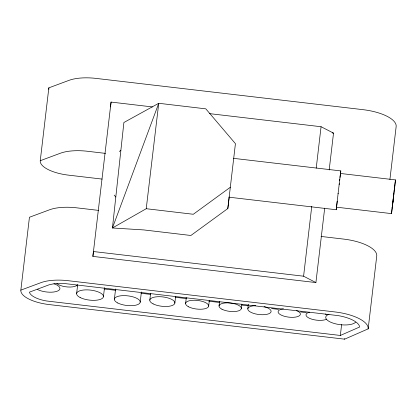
<?xml version="1.0" encoding="UTF-8"?>
<svg xmlns="http://www.w3.org/2000/svg" width="417" height="417" viewBox="0 0 417 417"><rect width="100%" height="100%" fill="white"/><g stroke="black" fill="none" stroke-linecap="round" stroke-linejoin="round"><path stroke-width="0.63" d="M229.048 197.194L336.243 209.746L338.14 193.295M393.075 200.541L391.521 213.619L336.545 207.181L337.217 201.223M233.598 158.356L340.798 170.907L340.481 173.753M391.521 213.619L393.247 198.711M340.298 175.01L340.496 173.472L395.472 179.909L393.747 194.817M92.887 256.398L93.439 251.534L303.592 276.2L315.909 282.57L92.887 256.398L111.063 102.076L152.413 106.934M110.505 106.94L111.063 102.076M227.823 208.542L235.428 143.657L205.81 108.847L158.747 103.291L123.891 122.504L112.439 227.99L143.813 229.929L190.877 235.485L227.823 208.542L229.194 196.98M394.352 189.615L394.795 185.711L394.664 186.717M303.592 276.2L311.76 206.316M316.222 168.14L321.064 126.726L209.277 113.606M392.923 201.474L392.199 207.817L392.772 203.11M321.038 236.444L343.676 239.092A34.747 12.958 6.7 0 1 376.744 256.012L368.154 328.872L344.624 339.167L49.055 304.561A29.638 11.056 6.7 0 1 20.85 290.128L29.44 217.262L49.613 209.761A33.271 12.411 6.7 0 1 75.263 207.666L98.548 210.392M102.097 179.081L68.466 175.14A29.638 11.056 6.7 0 1 40.256 160.707L48.846 87.846L69.019 80.345A33.271 12.411 6.7 0 1 94.669 78.245L363.087 109.676A34.747 12.958 6.7 0 1 396.15 126.596L389.916 179.466M76.629 293.537L77.692 284.55M103.437 296.675L104.495 287.688M114.394 299.151L115.592 288.965M140.195 302.174L141.394 291.989M149.802 300.131L150.61 293.313M174.853 303.065L175.661 296.247M185.617 303.399L186.295 297.644M208.667 306.099L209.344 300.344M219.045 305.911L219.566 301.496M241.339 308.523L241.86 304.108M247.807 308.825L248.339 304.316M315.909 282.57L324.687 208.135M329.18 169.99L333.527 133.112L321.064 126.726M339.162 184.569L339.792 179.174M338.083 193.749L339.261 183.694M340.34 335.456L359.595 327.032L359.569 326.584A26.182 9.763 6.7 0 0 338.119 315.612L64.901 283.586A24.723 9.221 6.7 0 0 48.857 284.9L29.419 292.161A21.074 7.86 6.7 0 0 46.688 301.001L340.34 335.456L341.622 324.556M344.624 339.167L344.697 338.588M393.116 199.733L394.602 187.087M392.856 202.521L393.877 193.796M146.231 208.714L158.747 103.291L112.439 227.99L146.231 208.714L193.3 214.27L230.247 187.322M340.011 177.387L340.798 170.907M339.626 180.65L340.241 175.416M336.602 206.879L336.243 209.746M394.221 190.418L395.472 179.909M119.377 151.46L120.862 150.375M40.256 160.707L60.429 153.211A33.271 12.411 6.7 0 1 86.084 151.11L105.485 153.383M20.85 290.128L41.022 282.627A33.271 12.411 6.7 0 1 66.673 280.526L335.086 311.958A34.747 12.958 6.7 0 1 368.154 328.872M332.234 132.96L333.527 133.112M76.426 285.708L77.718 285.859M104.198 288.955L115.822 290.321M141.014 293.266L150.699 294.402M175.244 297.274L186.868 298.635M208.828 301.21L219.811 302.492M241.771 305.067L248.23 305.823M271.483 308.544L278.587 309.378M300.548 311.947L306.359 312.63M114.195 195.125L115.801 197.012M48.94 89.311A29.638 11.056 6.7 0 1 48.846 87.846M264.086 306.615A11.728 4.373 6.7 0 1 268.465 313.892A11.728 4.373 6.7 0 1 249.861 311.713A11.728 4.373 6.7 0 1 255.741 305.64M53.944 283.753A12.99 4.842 6.7 0 1 56.936 291.295A12.99 4.842 6.7 0 1 37.525 289.502M77.281 285.056A11.097 4.139 6.7 0 1 67.731 286.99A11.097 4.139 6.7 0 1 56.978 283.68M355.618 322.2A15.387 5.739 6.7 0 1 333.871 323.373A15.387 5.739 6.7 0 1 329.034 314.199M296.393 310.477A11.223 4.186 6.7 0 1 296.967 316.8A11.223 4.186 6.7 0 1 280.396 314.658A11.223 4.186 6.7 0 1 283.435 308.799M326.563 319.234A11.223 4.186 6.7 0 1 309.987 318.531A11.223 4.186 6.7 0 1 309.591 312.161M325.354 314.006A11.223 4.186 6.7 0 1 326.271 314.527M80.158 297.535A13.495 5.035 6.7 0 0 102.832 297.915A13.495 5.035 6.7 0 0 87.106 289.867A13.495 5.035 6.7 0 0 80.158 297.535M117.787 302.997A12.99 4.842 6.7 0 0 139.617 303.368A12.99 4.842 6.7 0 0 124.475 295.622A12.99 4.842 6.7 0 0 117.787 302.997M153.102 303.868A12.609 4.702 6.7 0 0 174.29 304.222A12.609 4.702 6.7 0 0 159.596 296.701A12.609 4.702 6.7 0 0 153.102 303.868M188.651 306.834A11.603 4.326 6.7 0 0 208.151 307.162A11.603 4.326 6.7 0 0 194.624 300.245A11.603 4.326 6.7 0 0 188.651 306.834M221.98 309.237A11.223 4.186 6.7 0 0 240.838 309.555A11.223 4.186 6.7 0 0 227.76 302.862A11.223 4.186 6.7 0 0 221.98 309.237"/></g></svg>
